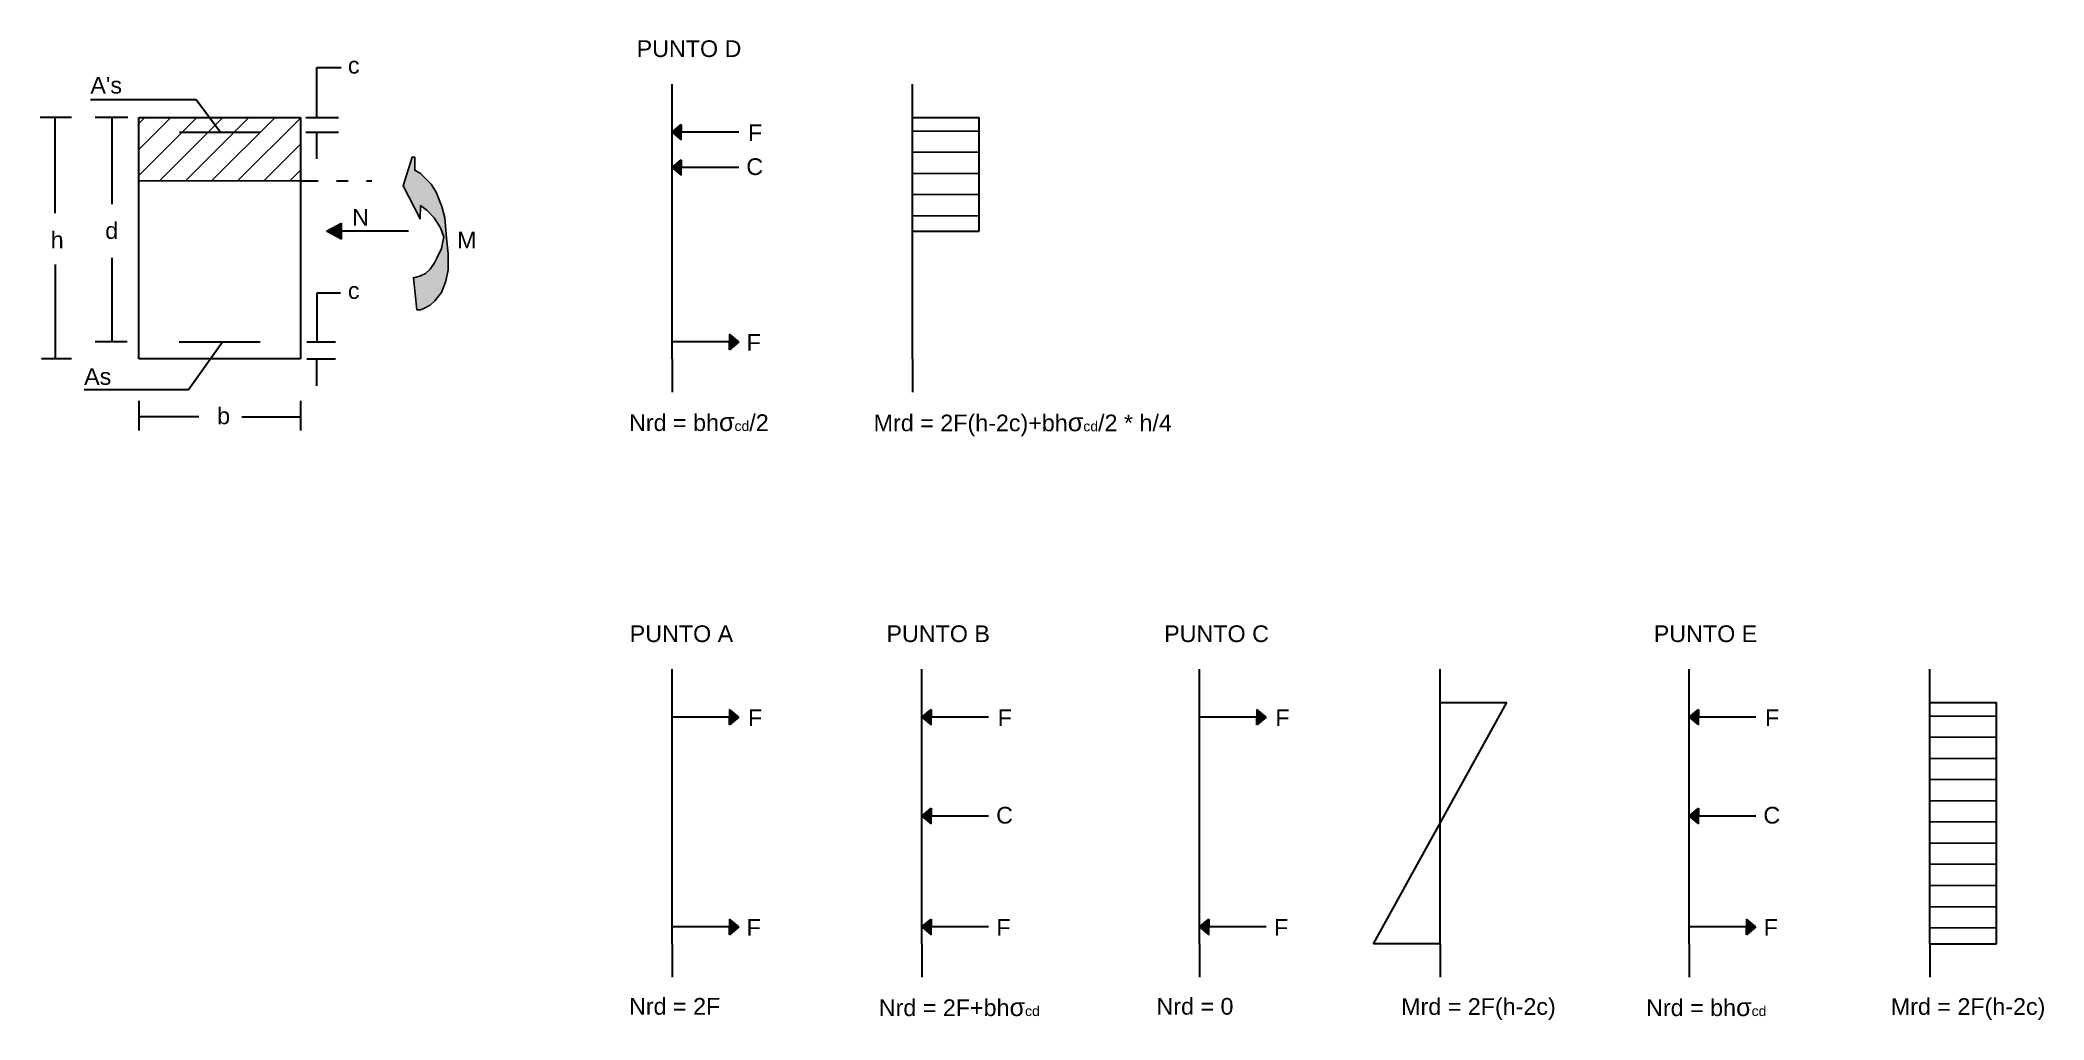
# Model space of a CAD drawing. Header units: millimetres. Extents: x 2483 to 2784, y 1153 to 1300.
import ezdxf

# ---------------------------------------------------------------- set-up
doc = ezdxf.new("R2010")
doc.units = ezdxf.units.MM
doc.styles.add('Annotative', font='arial.ttf')
doc.styles.get("Standard").update_dxf_attribs({"font": 'arial.ttf'})

msp = doc.modelspace()

# ---------------------------------------------------------------- hatches: boundary and pattern name
h = msp.add_hatch()
h.set_pattern_fill('ANSI31', color=256, scale=0.87)
h.paths.add_polyline_path([(2522.26, 1278.41), (2522.26, 1287.92), (2497.99, 1287.92), (2497.99, 1278.41)])
h = msp.add_hatch(color=256)
h.dxf.hatch_style = 1
h.paths.add_polyline_path([(2579.37, 1286.87), (2579.37, 1285.71), (2577.99, 1285.71)])
h.paths.add_polyline_path([(2577.99, 1285.71), (2579.37, 1285.71), (2579.37, 1284.54)])
h = msp.add_hatch()
h.set_pattern_fill('LINE', color=256)
h.paths.add_polyline_path([(2614.07, 1270.89), (2624.07, 1270.89), (2624.07, 1287.92), (2614.07, 1287.92)])
h = msp.add_hatch(color=256)
h.dxf.hatch_style = 1
h.paths.add_polyline_path([(2540.27, 1274.74), (2541.26, 1273.97), (2542.33, 1272.89), (2543.25, 1271.37), (2543.63, 1270.4), (2543.77, 1270.02), (2543.63, 1269.3), (2543.41, 1268.26), (2542.73, 1266.83), (2542.38, 1266.11), (2541.7, 1265.17), (2541.03, 1264.51), (2540.14, 1264.1), (2539.19, 1263.88), (2539.73, 1259.08), (2540.24, 1259.08), (2540.78, 1259.28), (2541.73, 1259.77), (2542.42, 1260.4), (2543.41, 1261.68), (2544.08, 1263.37), (2544.39, 1265.07), (2544.39, 1267.52), (2544.18, 1269.83), (2543.91, 1272.86), (2543.46, 1274.55), (2542.59, 1276.71), (2541.84, 1277.91), (2540.98, 1278.8), (2540.28, 1279.53), (2539.41, 1280), (2539.41, 1281.98), (2538.99, 1281.98), (2537.66, 1277.69), (2540.2, 1272.71)])
h = msp.add_hatch(color=256)
h.dxf.hatch_style = 1
h.paths.add_polyline_path([(2579.37, 1281.58), (2579.37, 1280.41), (2577.99, 1280.41)])
h.paths.add_polyline_path([(2577.99, 1280.41), (2579.37, 1280.41), (2579.37, 1279.25)])
h = msp.add_hatch(color=256)
h.dxf.hatch_style = 1
h.paths.add_polyline_path([(2528.39, 1272.05), (2526.17, 1270.89), (2528.39, 1270.89)])
h.paths.add_polyline_path([(2528.39, 1270.89), (2526.17, 1270.89), (2528.39, 1269.65)])
h = msp.add_hatch(color=256)
h.dxf.hatch_style = 1
h.paths.add_polyline_path([(2586.6, 1255.43), (2586.6, 1254.26), (2587.99, 1254.26)])
h.paths.add_polyline_path([(2587.99, 1254.26), (2586.6, 1254.26), (2586.6, 1253.1)])
h = msp.add_hatch()
h.set_pattern_fill('LINE', color=256)
h.set_pattern_definition([(0, (152.5538, -87.705), (0, 3.175), [])])
h.paths.add_polyline_path([(2776.63, 1200.21), (2766.63, 1200.21), (2766.63, 1164.02), (2776.63, 1164.02)])
h = msp.add_hatch(color=256)
h.dxf.hatch_style = 1
h.paths.add_polyline_path([(2586.6, 1199.16), (2586.6, 1198), (2587.99, 1198)])
h.paths.add_polyline_path([(2587.99, 1198), (2586.6, 1198), (2586.6, 1196.84)])
h = msp.add_hatch(color=256)
h.dxf.hatch_style = 1
h.paths.add_polyline_path([(2616.84, 1199.16), (2616.84, 1198), (2615.45, 1198)])
h.paths.add_polyline_path([(2615.45, 1198), (2616.84, 1198), (2616.84, 1196.84)])
h = msp.add_hatch(color=256)
h.dxf.hatch_style = 1
h.paths.add_polyline_path([(2665.72, 1199.16), (2665.72, 1198), (2667.1, 1198)])
h.paths.add_polyline_path([(2667.1, 1198), (2665.72, 1198), (2665.72, 1196.84)])
h = msp.add_hatch(color=256)
h.dxf.hatch_style = 1
h.paths.add_polyline_path([(2731.93, 1199.16), (2731.93, 1198), (2730.54, 1198)])
h.paths.add_polyline_path([(2730.54, 1198), (2731.93, 1198), (2731.93, 1196.84)])
h = msp.add_hatch(color=256)
h.dxf.hatch_style = 1
h.paths.add_polyline_path([(2616.84, 1184.35), (2616.84, 1183.19), (2615.45, 1183.19)])
h.paths.add_polyline_path([(2615.45, 1183.19), (2616.84, 1183.19), (2616.84, 1182.02)])
h = msp.add_hatch(color=256)
h.dxf.hatch_style = 1
h.paths.add_polyline_path([(2731.93, 1184.35), (2731.93, 1183.19), (2730.54, 1183.19)])
h.paths.add_polyline_path([(2730.54, 1183.19), (2731.93, 1183.19), (2731.93, 1182.02)])
h = msp.add_hatch(color=256)
h.dxf.hatch_style = 1
h.paths.add_polyline_path([(2586.6, 1167.72), (2586.6, 1166.56), (2587.99, 1166.56)])
h.paths.add_polyline_path([(2587.99, 1166.56), (2586.6, 1166.56), (2586.6, 1165.4)])
h = msp.add_hatch(color=256)
h.dxf.hatch_style = 1
h.paths.add_polyline_path([(2616.84, 1167.72), (2616.84, 1166.56), (2615.45, 1166.56)])
h.paths.add_polyline_path([(2615.45, 1166.56), (2616.84, 1166.56), (2616.84, 1165.4)])
h = msp.add_hatch(color=256)
h.dxf.hatch_style = 1
h.paths.add_polyline_path([(2658.49, 1167.72), (2658.49, 1166.56), (2657.1, 1166.56)])
h.paths.add_polyline_path([(2657.1, 1166.56), (2658.49, 1166.56), (2658.49, 1165.4)])
h = msp.add_hatch(color=256)
h.dxf.hatch_style = 1
h.paths.add_polyline_path([(2739.16, 1167.72), (2739.16, 1166.56), (2740.54, 1166.56)])
h.paths.add_polyline_path([(2740.54, 1166.56), (2739.16, 1166.56), (2739.16, 1165.4)])

# ---------------------------------------------------------------- linework, layer by layer
at = {"lineweight": 30}
for p, q in [((2524.69, 1287.92), (2524.69, 1295.4)), ((2524.69, 1295.4), (2528.35, 1295.4)), ((2577.99, 1287.92), (2577.99, 1292.92)), ((2614.07, 1287.92), (2614.07, 1292.92)), ((2490.75, 1290.62), (2506.61, 1290.62)), ((2506.61, 1290.62), (2510.27, 1285.71)), ((2487.89, 1287.92), (2483.2, 1287.92)), ((2485.49, 1273.59), (2485.49, 1287.92)), ((2496.36, 1287.92), (2491.48, 1287.92)), ((2493.99, 1274.91), (2493.99, 1287.92)), ((2497.99, 1287.92), (2522.26, 1287.92)), ((2497.99, 1251.73), (2497.99, 1287.92)), ((2522.26, 1287.92), (2522.26, 1251.73)), ((2523.06, 1287.92), (2527.98, 1287.92)), ((2577.99, 1251.73), (2577.99, 1287.92)), ((2577.99, 1285.71), (2579.37, 1286.87)), ((2579.37, 1286.87), (2579.37, 1285.71)), ((2614.07, 1251.73), (2614.07, 1287.92)), ((2614.07, 1287.92), (2624.07, 1287.92)), ((2624.07, 1270.89), (2624.07, 1287.92)), ((2504.11, 1285.71), (2516.2, 1285.71)), ((2523.06, 1285.71), (2527.98, 1285.71)), ((2524.69, 1281.69), (2524.69, 1285.71)), ((2587.99, 1285.71), (2577.99, 1285.71)), ((2577.99, 1285.71), (2579.37, 1284.54)), ((2579.37, 1284.54), (2579.37, 1285.71)), ((2577.99, 1280.41), (2579.37, 1281.58)), ((2587.99, 1280.41), (2577.99, 1280.41)), ((2577.99, 1280.41), (2579.37, 1279.25)), ((2579.37, 1281.58), (2579.37, 1280.41)), ((2579.37, 1279.25), (2579.37, 1280.41)), ((2522.26, 1278.41), (2524.93, 1278.41)), ((2527.67, 1278.41), (2529.42, 1278.41)), ((2532.14, 1278.41), (2532.97, 1278.41)), ((2538.45, 1270.89), (2526.33, 1270.89)), ((2614.07, 1270.89), (2624.07, 1270.89)), ((2485.49, 1265.85), (2485.49, 1251.73)), ((2493.96, 1266.88), (2493.96, 1254.26)), ((2528.25, 1261.57), (2524.7, 1261.57)), ((2524.7, 1261.57), (2524.7, 1254.26)), ((2496.24, 1254.26), (2491.48, 1254.26)), ((2504.07, 1254.26), (2516.23, 1254.26)), ((2505.47, 1247.14), (2510.56, 1254.26)), ((2523.19, 1254.26), (2527.51, 1254.26)), ((2587.99, 1254.26), (2577.99, 1254.26)), ((2587.99, 1254.26), (2586.6, 1255.43)), ((2586.6, 1255.43), (2586.6, 1254.26)), ((2587.99, 1254.26), (2586.6, 1253.1)), ((2586.6, 1253.1), (2586.6, 1254.26)), ((2487.92, 1251.73), (2483.41, 1251.73)), ((2522.26, 1251.73), (2497.99, 1251.73)), ((2523.19, 1251.73), (2527.51, 1251.73)), ((2524.7, 1247.68), (2524.7, 1251.73)), ((2577.99, 1251.73), (2577.99, 1246.73)), ((2614.07, 1251.73), (2614.07, 1246.73)), ((2489.81, 1247.14), (2505.47, 1247.14)), ((2497.99, 1245.41), (2497.99, 1240.97)), ((2522.26, 1245.41), (2522.26, 1240.97)), ((2507.03, 1243.02), (2497.99, 1243.02)), ((2513.47, 1243.02), (2522.26, 1243.02)), ((2577.99, 1200.21), (2577.99, 1205.21)), ((2615.45, 1200.21), (2615.45, 1205.21)), ((2657.1, 1200.21), (2657.1, 1205.21)), ((2693.19, 1200.21), (2693.19, 1205.21)), ((2730.54, 1200.21), (2730.54, 1205.21)), ((2766.63, 1200.21), (2766.63, 1205.21)), ((2577.99, 1164.02), (2577.99, 1200.21)), ((2615.45, 1164.02), (2615.45, 1200.21)), ((2657.1, 1164.02), (2657.1, 1200.21)), ((2683.19, 1164.02), (2703.19, 1200.21)), ((2693.19, 1164.02), (2693.19, 1200.21)), ((2693.19, 1200.21), (2703.19, 1200.21)), ((2730.54, 1164.02), (2730.54, 1200.21)), ((2766.63, 1164.02), (2766.63, 1200.21)), ((2766.63, 1200.21), (2776.63, 1200.21)), ((2776.63, 1164.02), (2776.63, 1200.21)), ((2587.99, 1198), (2577.99, 1198)), ((2587.99, 1198), (2586.6, 1199.16)), ((2586.6, 1199.16), (2586.6, 1198)), ((2587.99, 1198), (2586.6, 1196.84)), ((2586.6, 1196.84), (2586.6, 1198)), ((2615.45, 1198), (2616.84, 1199.16)), ((2625.45, 1198), (2615.45, 1198)), ((2615.45, 1198), (2616.84, 1196.84)), ((2616.84, 1199.16), (2616.84, 1198)), ((2616.84, 1196.84), (2616.84, 1198)), ((2667.1, 1198), (2657.1, 1198)), ((2667.1, 1198), (2665.72, 1199.16)), ((2665.72, 1199.16), (2665.72, 1198)), ((2667.1, 1198), (2665.72, 1196.84)), ((2665.72, 1196.84), (2665.72, 1198)), ((2730.54, 1198), (2731.93, 1199.16)), ((2740.54, 1198), (2730.54, 1198)), ((2730.54, 1198), (2731.93, 1196.84)), ((2731.93, 1199.16), (2731.93, 1198)), ((2731.93, 1196.84), (2731.93, 1198)), ((2615.45, 1183.19), (2616.84, 1184.35)), ((2616.84, 1184.35), (2616.84, 1183.19)), ((2730.54, 1183.19), (2731.93, 1184.35)), ((2731.93, 1184.35), (2731.93, 1183.19)), ((2625.45, 1183.19), (2615.45, 1183.19)), ((2615.45, 1183.19), (2616.84, 1182.02)), ((2616.84, 1182.02), (2616.84, 1183.19)), ((2740.54, 1183.19), (2730.54, 1183.19)), ((2730.54, 1183.19), (2731.93, 1182.02)), ((2731.93, 1182.02), (2731.93, 1183.19)), ((2587.99, 1166.56), (2577.99, 1166.56)), ((2587.99, 1166.56), (2586.6, 1167.72)), ((2586.6, 1167.72), (2586.6, 1166.56)), ((2587.99, 1166.56), (2586.6, 1165.4)), ((2586.6, 1165.4), (2586.6, 1166.56)), ((2615.45, 1166.56), (2616.84, 1167.72)), ((2625.45, 1166.56), (2615.45, 1166.56)), ((2615.45, 1166.56), (2616.84, 1165.4)), ((2616.84, 1167.72), (2616.84, 1166.56)), ((2616.84, 1165.4), (2616.84, 1166.56)), ((2657.1, 1166.56), (2658.49, 1167.72)), ((2667.1, 1166.56), (2657.1, 1166.56)), ((2657.1, 1166.56), (2658.49, 1165.4)), ((2658.49, 1167.72), (2658.49, 1166.56)), ((2658.49, 1165.4), (2658.49, 1166.56)), ((2740.54, 1166.56), (2730.54, 1166.56)), ((2740.54, 1166.56), (2739.16, 1167.72)), ((2739.16, 1167.72), (2739.16, 1166.56)), ((2740.54, 1166.56), (2739.16, 1165.4)), ((2739.16, 1165.4), (2739.16, 1166.56)), ((2577.99, 1164.02), (2577.99, 1159.02)), ((2615.45, 1164.02), (2615.45, 1159.02)), ((2657.1, 1164.02), (2657.1, 1159.02)), ((2693.19, 1164.02), (2683.19, 1164.02)), ((2693.19, 1164.02), (2693.19, 1159.02)), ((2730.54, 1164.02), (2730.54, 1159.02)), ((2766.63, 1164.02), (2766.63, 1159.02)), ((2766.63, 1164.02), (2776.63, 1164.02))]:
    msp.add_line(p, q, dxfattribs=at)
for p, q in [((2497.99, 1278.41), (2522.26, 1278.41)), ((2526.17, 1270.89), (2528.39, 1272.05)), ((2528.39, 1272.05), (2528.39, 1269.65)), ((2528.39, 1269.65), (2526.17, 1270.89))]:
    msp.add_line(p, q)
msp.add_lwpolyline([(2540.27, 1274.74), (2541.26, 1273.97), (2542.33, 1272.89), (2543.25, 1271.37), (2543.63, 1270.4), (2543.77, 1270.02), (2543.63, 1269.3), (2543.41, 1268.26), (2542.73, 1266.83), (2542.38, 1266.11), (2541.7, 1265.17), (2541.03, 1264.51), (2540.14, 1264.1), (2539.19, 1263.88), (2539.73, 1259.08), (2540.24, 1259.08), (2540.78, 1259.28), (2541.73, 1259.77), (2542.42, 1260.4), (2543.41, 1261.68), (2544.08, 1263.37), (2544.39, 1265.07), (2544.39, 1267.52), (2544.18, 1269.83), (2543.91, 1272.86), (2543.46, 1274.55), (2542.59, 1276.71), (2541.84, 1277.91), (2540.98, 1278.8), (2540.28, 1279.53), (2539.41, 1280), (2539.41, 1281.98), (2538.99, 1281.98), (2537.66, 1277.69), (2540.2, 1272.71), (2540.27, 1274.74)])

# ---------------------------------------------------------------- texts
at = {"char_height": 2.5, "attachment_point": 1}
for s, width, heights, insert in [('PUNTO D', 41.6723, [0], (2572.68, 1299.48)), ('c', 5.0155, [0], (2529.37, 1296.99)), ("A's", 8.1774, [0], (2490.75, 1294)), ('F', 9.8683, [0], (2589.38, 1286.87)), ('C', 9.8683, [0], (2589.13, 1281.79)), ('d', 0.0259, [0], (2492.97, 1272.21)), ('N', 10.4096, [0], (2530.01, 1274.2)), ('M', 10.4096, [0], (2545.75, 1270.78)), ('c', 5.0155, [0], (2529.37, 1263.22)), ('F', 9.8683, [0], (2589.17, 1255.43)), ('As', 8.1774, [0], (2489.81, 1250.33)), ('b', 10.8564, [0], (2509.76, 1244.43)), ('Nrd = bh{\\H1.08333x;σ\\H0.55385x;cd}/2', 60.0435, [10.21], (2571.54, 1243.62)), ('Mrd = 2F(h-2c)+bh{\\H1.08333x;σ\\H0.55385x;cd\\H1.66666x;/2 * h/4}', 60.0435, [10.21], (2608.23, 1243.58)), ('PUNTO A', 41.6723, [0], (2571.64, 1211.77)), ('PUNTO B', 41.6723, [0], (2610.15, 1211.77)), ('PUNTO C', 41.6723, [0], (2651.8, 1211.77)), ('PUNTO E', 41.6723, [0], (2725.24, 1211.77)), ('F', 9.8683, [0], (2589.38, 1199.17)), ('F', 9.8683, [0], (2626.84, 1199.17)), ('F', 9.8683, [0], (2668.49, 1199.17)), ('F', 9.8683, [0], (2741.93, 1199.17)), ('C', 9.8683, [0], (2626.6, 1184.56)), ('C', 9.8683, [0], (2741.68, 1184.56)), ('F', 9.8683, [0], (2589.17, 1167.73)), ('F', 9.8683, [0], (2626.64, 1167.73)), ('F', 9.8683, [0], (2668.29, 1167.73)), ('F', 9.8683, [0], (2741.72, 1167.73)), ('Nrd = 2F', 41.6723, [0], (2571.54, 1155.91)), ('Nrd = 2F+bh{\\H1.08333x;σ\\H0.55385x;cd}', 60.0435, [10.21], (2609, 1155.91)), ('Nrd = 0', 60.0435, [10.21], (2650.65, 1155.91)), ('Mrd = 2F(h-2c)', 60.0435, [10.21], (2687.35, 1155.88)), ('Nrd = bh{\\H1.08333x;σ\\H0.55385x;cd}', 60.0435, [10.21], (2724.09, 1155.91)), ('Mrd = 2F(h-2c)', 60.0435, [10.21], (2760.79, 1155.88))]:
    msp.add_mtext_dynamic_manual_height_columns(s, width=width, gutter_width=12.5, heights=heights, dxfattribs=dict(at, insert=insert))
at = {"insert": (2484.8, 1270.81), "char_height": 2.5, "attachment_point": 1, "style": 'Annotative'}
msp.add_mtext_dynamic_manual_height_columns('h', width=2.9634, gutter_width=12.5, heights=[0], dxfattribs=at)

doc.saveas('drawing.dxf')
